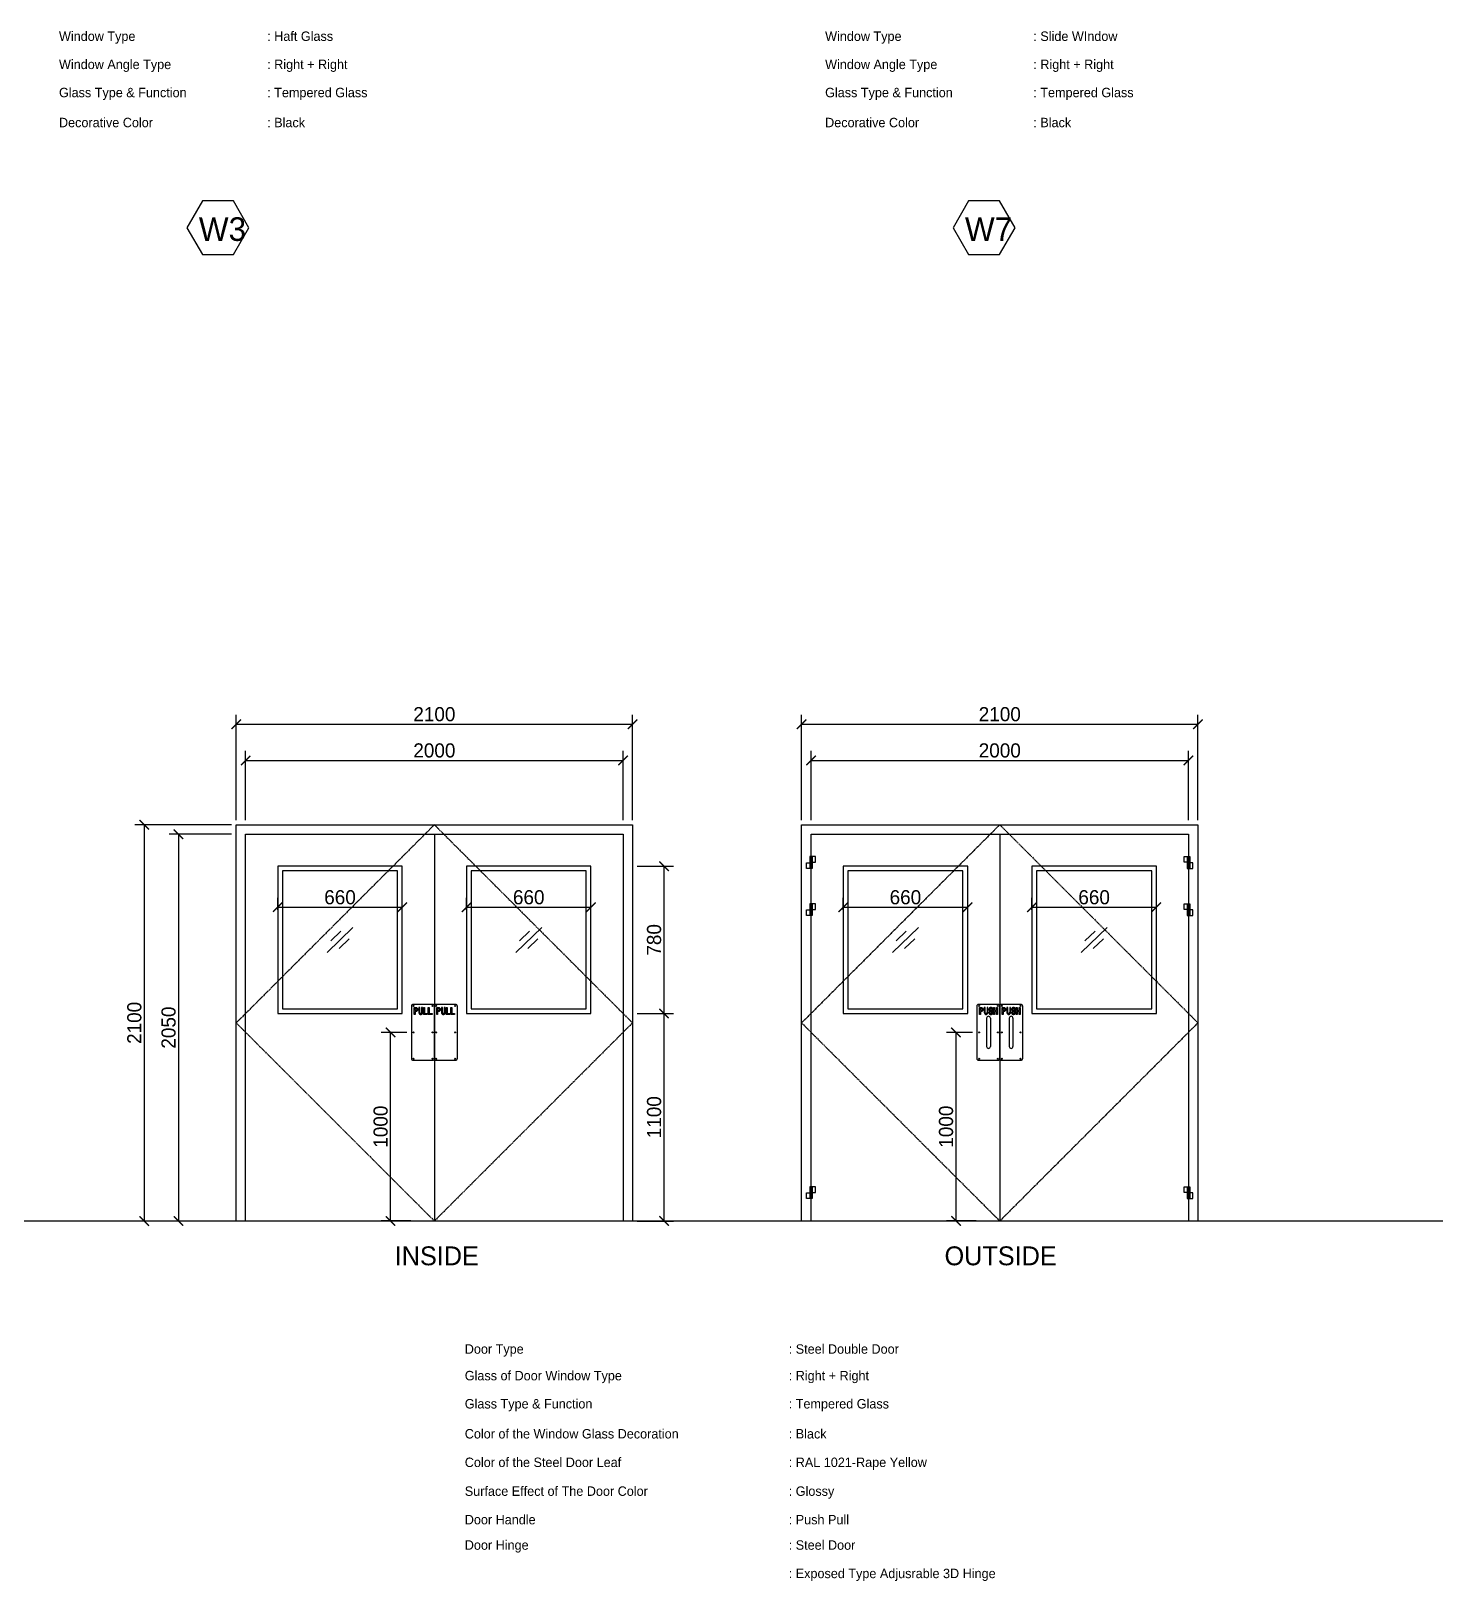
# Model space of a CAD drawing. Header units: millimetres. Extents: x -62354 to 129108, y -71259 to 35407.
# Drawn here: x 111067 to 118512, y -54548 to -46334 of the extents above; entities that cross this region are included whole.
import ezdxf

# ---------------------------------------------------------------- set-up
doc = ezdxf.new("R2010")
doc.units = ezdxf.units.MM
doc.header["$MEASUREMENT"] = 0
doc.linetypes.add('1st FL Layout xrf$0$CENTER2', pattern=[1.125, 0.75, -0.125, 0.125, -0.125])
doc.layers.add('1st FL Layout xrf$0$CR-Mirror  Window', color=11, linetype='Continuous')
doc.styles.add('1st FL Layout xrf$0$TEXT', font='cordia2.shx')
doc.dimstyles.new('1st FL Layout xrf$0$C--A--50', dxfattribs={"dimscale": 50, "dimtxt": 1.5, "dimasz": 1, "dimexe": 1, "dimexo": 0.5, "dimgap": 0.3, "dimtad": 1, "dimdec": 0, "dimzin": 0, "dimdsep": 46, "dimtxsty": '1st FL Layout xrf$0$TEXT', "dimblk": '1st FL Layout xrf$0$_ArchTick', "dimcen": 0.09, "dimclrd": 3, "dimclre": 3, "dimclrt": 30, "dimadec": 0, "dimazin": 2, "dimtfac": 1, "dimtdec": 0, "dimtix": 1, "dimtmove": 2, "dimatfit": 3, "dimldrblk": '1st FL Layout xrf$0$_ArchTick', "dimfxl": 1, "dimtolj": 1, "dimtzin": 0, "dimarcsym": 0})

# ---------------------------------------------------------------- blocks, each defined once
blk = doc.blocks.new('1st FL Layout xrf$0$_ArchTick')
at = {"color": 0, "linetype": 'ByBlock', "const_width": 0.15}
blk.add_lwpolyline([(-0.5, -0.5), (0.5, 0.5)], dxfattribs=at)
blk = doc.blocks.new('*D404')
at = {"color": 3, "linetype": 'Continuous', "lineweight": -2, "transparency": 16777216}
for p, q in [((112154, -50515.3), (112154, -49957.3)), ((112154, -50007.3), (114254, -50007.3)), ((114254, -50515.3), (114254, -49957.3))]:
    blk.add_line(p, q, dxfattribs=at)
at = {"color": 3, "lineweight": -2, "transparency": 16777216, "xscale": 50, "yscale": 50, "zscale": 50, "rotation": 180}
blk.add_blockref('1st FL Layout xrf$0$_ArchTick', (112154, -50007.3), dxfattribs=at)
at = {"color": 3, "lineweight": -2, "transparency": 16777216, "xscale": 50, "yscale": 50, "zscale": 50}
blk.add_blockref('1st FL Layout xrf$0$_ArchTick', (114254, -50007.3), dxfattribs=at)
at = {"color": 30, "transparency": 16777216, "insert": (113204, -49954.8), "char_height": 75, "attachment_point": 5, "style": '1st FL Layout xrf$0$TEXT'}
blk.add_mtext('\\A1;2100', dxfattribs=at)
blk = doc.blocks.new('*D390')
at = {"color": 3, "linetype": 'Continuous', "lineweight": -2, "transparency": 16777216}
for p, q in [((112204, -50515.3), (112204, -50149.4)), ((114204, -50515.3), (114204, -50149.4)), ((112204, -50199.4), (114204, -50199.4))]:
    blk.add_line(p, q, dxfattribs=at)
at = {"color": 3, "lineweight": -2, "transparency": 16777216, "xscale": 50, "yscale": 50, "zscale": 50, "rotation": 180}
blk.add_blockref('1st FL Layout xrf$0$_ArchTick', (112204, -50199.4), dxfattribs=at)
at = {"color": 3, "lineweight": -2, "transparency": 16777216, "xscale": 50, "yscale": 50, "zscale": 50}
blk.add_blockref('1st FL Layout xrf$0$_ArchTick', (114204, -50199.4), dxfattribs=at)
at = {"color": 30, "transparency": 16777216, "insert": (113204, -50146.9), "char_height": 75, "attachment_point": 5, "style": '1st FL Layout xrf$0$TEXT'}
blk.add_mtext('\\A1;2000', dxfattribs=at)
blk = doc.blocks.new('*D405')
at = {"color": 3, "linetype": 'Continuous', "lineweight": -2, "transparency": 16777216}
for p, q in [((112129, -50540.3), (111617, -50540.3)), ((111667, -50540.3), (111667, -52640.3)), ((112129, -52640.3), (111617, -52640.3))]:
    blk.add_line(p, q, dxfattribs=at)
at = {"color": 3, "lineweight": -2, "transparency": 16777216, "xscale": 50, "yscale": 50, "zscale": 50}
for p, rotation in [((111667, -50540.3), 90), ((111667, -52640.3), 270)]:
    blk.add_blockref('1st FL Layout xrf$0$_ArchTick', p, dxfattribs=dict(at, rotation=rotation))
at = {"color": 30, "transparency": 16777216, "insert": (111614.5, -51590.3), "char_height": 75, "attachment_point": 5, "rotation": 90, "style": '1st FL Layout xrf$0$TEXT'}
blk.add_mtext('\\A1;2100', dxfattribs=at)
blk = doc.blocks.new('*D391')
at = {"color": 3, "linetype": 'Continuous', "lineweight": -2, "transparency": 16777216}
for p, q in [((112129, -50590.3), (111798.2, -50590.3)), ((111848.2, -50590.3), (111848.2, -52640.3)), ((112179, -52640.3), (111798.2, -52640.3))]:
    blk.add_line(p, q, dxfattribs=at)
at = {"color": 3, "lineweight": -2, "transparency": 16777216, "xscale": 50, "yscale": 50, "zscale": 50}
for p, rotation in [((111848.2, -50590.3), 90), ((111848.2, -52640.3), 270)]:
    blk.add_blockref('1st FL Layout xrf$0$_ArchTick', p, dxfattribs=dict(at, rotation=rotation))
at = {"color": 30, "transparency": 16777216, "insert": (111795.7, -51615.3), "char_height": 75, "attachment_point": 5, "rotation": 90, "style": '1st FL Layout xrf$0$TEXT'}
blk.add_mtext('\\A1;2050', dxfattribs=at)
blk = doc.blocks.new('*D392')
at = {"color": 3, "linetype": 'Continuous', "lineweight": -2, "transparency": 16777216}
for p, q in [((114279, -51540.3), (114471, -51540.3)), ((114421, -52640.3), (114421, -51540.3)), ((114279, -52640.3), (114471, -52640.3))]:
    blk.add_line(p, q, dxfattribs=at)
at = {"color": 3, "lineweight": -2, "transparency": 16777216, "xscale": 50, "yscale": 50, "zscale": 50}
for p, rotation in [((114421, -51540.3), 90), ((114421, -52640.3), 270)]:
    blk.add_blockref('1st FL Layout xrf$0$_ArchTick', p, dxfattribs=dict(at, rotation=rotation))
at = {"color": 30, "transparency": 16777216, "insert": (114368.5, -52090.3), "char_height": 75, "attachment_point": 5, "rotation": 90, "style": '1st FL Layout xrf$0$TEXT'}
blk.add_mtext('\\A1;1100', dxfattribs=at)
blk = doc.blocks.new('*D393')
at = {"color": 3, "linetype": 'Continuous', "lineweight": -2, "transparency": 16777216}
for p, q in [((113059, -51640.4), (112922, -51640.4)), ((112972, -52640.1), (112972, -51640.4)), ((113078.5, -52640.1), (112922, -52640.1))]:
    blk.add_line(p, q, dxfattribs=at)
at = {"color": 3, "lineweight": -2, "transparency": 16777216, "xscale": 50, "yscale": 50, "zscale": 50}
for p, rotation in [((112972, -51640.4), 90), ((112972, -52640.1), 270)]:
    blk.add_blockref('1st FL Layout xrf$0$_ArchTick', p, dxfattribs=dict(at, rotation=rotation))
at = {"color": 30, "transparency": 16777216, "insert": (112919.5, -52140.3), "char_height": 75, "attachment_point": 5, "rotation": 90, "style": '1st FL Layout xrf$0$TEXT'}
blk.add_mtext('\\A1;1000', dxfattribs=at)
blk = doc.blocks.new('*D394')
at = {"color": 3, "linetype": 'Continuous', "lineweight": -2, "transparency": 16777216}
for p, q in [((115150, -50515.3), (115150, -49957.3)), ((115150, -50007.3), (117250, -50007.3)), ((117250, -50515.3), (117250, -49957.3))]:
    blk.add_line(p, q, dxfattribs=at)
at = {"color": 3, "lineweight": -2, "transparency": 16777216, "xscale": 50, "yscale": 50, "zscale": 50, "rotation": 180}
blk.add_blockref('1st FL Layout xrf$0$_ArchTick', (115150, -50007.3), dxfattribs=at)
at = {"color": 3, "lineweight": -2, "transparency": 16777216, "xscale": 50, "yscale": 50, "zscale": 50}
blk.add_blockref('1st FL Layout xrf$0$_ArchTick', (117250, -50007.3), dxfattribs=at)
at = {"color": 30, "transparency": 16777216, "insert": (116200, -49954.8), "char_height": 75, "attachment_point": 5, "style": '1st FL Layout xrf$0$TEXT'}
blk.add_mtext('\\A1;2100', dxfattribs=at)
blk = doc.blocks.new('*D395')
at = {"color": 3, "linetype": 'Continuous', "lineweight": -2, "transparency": 16777216}
for p, q in [((115200, -50515.3), (115200, -50149.4)), ((117200, -50515.3), (117200, -50149.4)), ((115200, -50199.4), (117200, -50199.4))]:
    blk.add_line(p, q, dxfattribs=at)
at = {"color": 3, "lineweight": -2, "transparency": 16777216, "xscale": 50, "yscale": 50, "zscale": 50, "rotation": 180}
blk.add_blockref('1st FL Layout xrf$0$_ArchTick', (115200, -50199.4), dxfattribs=at)
at = {"color": 3, "lineweight": -2, "transparency": 16777216, "xscale": 50, "yscale": 50, "zscale": 50}
blk.add_blockref('1st FL Layout xrf$0$_ArchTick', (117200, -50199.4), dxfattribs=at)
at = {"color": 30, "transparency": 16777216, "insert": (116200, -50146.9), "char_height": 75, "attachment_point": 5, "style": '1st FL Layout xrf$0$TEXT'}
blk.add_mtext('\\A1;2000', dxfattribs=at)
blk = doc.blocks.new('*D397')
at = {"color": 3, "linetype": 'Continuous', "lineweight": -2, "transparency": 16777216}
for p, q in [((112374, -50990.9), (112374, -50927.4)), ((113034, -50990.9), (113034, -50927.4)), ((112374, -50977.4), (113034, -50977.4))]:
    blk.add_line(p, q, dxfattribs=at)
at = {"color": 3, "lineweight": -2, "transparency": 16777216, "xscale": 50, "yscale": 50, "zscale": 50, "rotation": 180}
blk.add_blockref('1st FL Layout xrf$0$_ArchTick', (112374, -50977.4), dxfattribs=at)
at = {"color": 3, "lineweight": -2, "transparency": 16777216, "xscale": 50, "yscale": 50, "zscale": 50}
blk.add_blockref('1st FL Layout xrf$0$_ArchTick', (113034, -50977.4), dxfattribs=at)
at = {"color": 30, "transparency": 16777216, "insert": (112704, -50924.9), "char_height": 75, "attachment_point": 5, "style": '1st FL Layout xrf$0$TEXT'}
blk.add_mtext('\\A1;660', dxfattribs=at)
blk = doc.blocks.new('*D398')
at = {"color": 3, "linetype": 'Continuous', "lineweight": -2, "transparency": 16777216}
for p, q in [((114279, -50760.3), (114471, -50760.3)), ((114421, -51540.3), (114421, -50760.3)), ((114279, -51540.3), (114471, -51540.3))]:
    blk.add_line(p, q, dxfattribs=at)
at = {"color": 3, "lineweight": -2, "transparency": 16777216, "xscale": 50, "yscale": 50, "zscale": 50}
for p, rotation in [((114421, -50760.3), 90), ((114421, -51540.3), 270)]:
    blk.add_blockref('1st FL Layout xrf$0$_ArchTick', p, dxfattribs=dict(at, rotation=rotation))
at = {"color": 30, "transparency": 16777216, "insert": (114368.5, -51150.3), "char_height": 75, "attachment_point": 5, "rotation": 90, "style": '1st FL Layout xrf$0$TEXT'}
blk.add_mtext('\\A1;780', dxfattribs=at)
blk = doc.blocks.new('1st FL Layout xrf$0$Push')
blk.add_lwpolyline([(84907.5, -42835.7, -0.414214), (84917.5, -42845.7), (84917.5, -43125.7, -0.414214), (84907.5, -43135.7), (84807.5, -43135.7, -0.414214), (84797.5, -43125.7), (84797.5, -42845.7, -0.414214), (84807.5, -42835.7)], format="xyb", close=True)
at = {"flags": 128}
blk.add_lwpolyline([(84810, -42854.1), (84820.4, -42854.1), (84822.7, -42854.4), (84824.8, -42855.3), (84826.7, -42856.7), (84828.3, -42858.6), (84829.3, -42860.8), (84829.9, -42863.2), (84829.9, -42865.7), (84829.3, -42868.2), (84828.3, -42870.4), (84826.7, -42872.3), (84824.8, -42873.7), (84822.7, -42874.6), (84820.4, -42874.9), (84815, -42874.9), (84815, -42890.7), (84810, -42890.7)], close=True, dxfattribs=at)
blk.add_lwpolyline([(84900, -42890.7), (84900, -42874.9), (84890, -42874.9), (84890, -42890.7), (84885, -42890.7), (84885, -42854.1), (84890, -42854.1), (84890, -42869.9), (84900, -42869.9), (84900, -42854.1), (84905, -42854.1), (84905, -42890.7)], close=True)
for points in [[(84847.5, -42910.8), (84847.5, -43060.7)], [(84867.5, -42910.8), (84867.5, -43060.7)]]:
    blk.add_lwpolyline(points)
at = {"color": 253}
for centre in [(84807.5, -42845.7), (84907.5, -42845.7), (84807.5, -42985.7), (84907.5, -42985.7), (84807.5, -43125.7), (84907.5, -43125.7)]:
    blk.add_circle(centre, 2.51, dxfattribs=at)
for centre, start, end in [((84857.5, -42910.8), 0, 180), ((84857.5, -43060.7), 180, 0)]:
    blk.add_arc(centre, 10, start, end)
for points, knots in [([(84815, -42869.9), (84816.8, -42869.9), (84818.6, -42869.9), (84820.4, -42869.9), (84820.8, -42869.9), (84821.5, -42869.8), (84822.5, -42869.3), (84823.5, -42868.5), (84824.3, -42867.4), (84824.8, -42866), (84825, -42864.5), (84824.8, -42863), (84824.3, -42861.6), (84823.5, -42860.5), (84822.5, -42859.7), (84821.5, -42859.2), (84820.8, -42859.1), (84820.4, -42859.1), (84818.6, -42859.1), (84816.8, -42859.1), (84815, -42859.1), (84815, -42862.7), (84815, -42866.3), (84815, -42869.9)], [0, 0, 0, 0, 1, 1, 1, 1.261799, 1.523599, 1.785398, 2.047198, 2.308997, 2.570796, 2.832596, 3.094395, 3.356194, 3.617994, 3.879793, 4.141593, 4.141593, 4.141593, 5.141593, 5.141593, 5.141593, 6.141593, 6.141593, 6.141593, 6.141593]), ([(84840, -42854.1), (84840, -42862.4), (84840, -42870.6), (84840, -42878.9), (84840, -42879.9), (84840.3, -42881.9), (84841.6, -42884.2), (84843.1, -42885.3), (84844.1, -42885.7), (84845, -42885.8), (84845.8, -42885.7), (84846.9, -42885.3), (84848.3, -42884.2), (84849.6, -42881.9), (84850, -42879.9), (84850, -42878.9), (84850, -42870.6), (84850, -42862.4), (84850, -42854.1), (84851.6, -42854.1), (84853.3, -42854.1), (84855, -42854.1), (84855, -42862.4), (84855, -42870.6), (84855, -42878.9), (84854.9, -42879.8), (84854.8, -42880.8), (84854.7, -42881.7), (84854.4, -42882.6), (84854.1, -42883.5), (84853.8, -42884.4), (84853.3, -42885.2), (84852.9, -42886), (84852.4, -42886.7), (84851.8, -42887.4), (84851.2, -42888), (84850.6, -42888.6), (84849.9, -42889.1), (84849.2, -42889.5), (84848.5, -42890), (84847.7, -42890.2), (84846.9, -42890.4), (84846.2, -42890.6), (84845.4, -42890.6), (84844.5, -42890.6), (84843.7, -42890.6), (84843, -42890.4), (84842.2, -42890.2), (84841.4, -42890), (84840.7, -42889.5), (84840, -42889.1), (84839.3, -42888.6), (84838.7, -42888), (84838.1, -42887.4), (84837.5, -42886.7), (84837, -42886), (84836.6, -42885.2), (84836.1, -42884.4), (84835.8, -42883.5), (84835.5, -42882.6), (84835.2, -42881.7), (84835.1, -42880.8), (84835, -42879.8), (84835, -42878.9), (84835, -42870.6), (84835, -42862.4), (84835, -42854.1), (84836.6, -42854.1), (84838.3, -42854.1), (84840, -42854.1)], [0, 0, 0, 0, 1, 1, 1, 1.392699, 1.785398, 2.178097, 2.374447, 2.570796, 2.767146, 2.963495, 3.356194, 3.748894, 4.141593, 4.141593, 4.141593, 5.141593, 5.141593, 5.141593, 6.141593, 6.141593, 6.141593, 7.141593, 7.141593, 7.141593, 8.141593, 8.141593, 8.141593, 9.141593, 9.141593, 9.141593, 10.141593, 10.141593, 10.141593, 11.141593, 11.141593, 11.141593, 12.141593, 12.141593, 12.141593, 13.141593, 13.141593, 13.141593, 14.141593, 14.141593, 14.141593, 15.141593, 15.141593, 15.141593, 16.141593, 16.141593, 16.141593, 17.141593, 17.141593, 17.141593, 18.141593, 18.141593, 18.141593, 19.141593, 19.141593, 19.141593, 20.141593, 20.141593, 20.141593, 21.141593, 21.141593, 21.141593, 22.141593, 22.141593, 22.141593, 22.141593])]:
    blk.add_open_spline(points, degree=3, knots=knots)
blk.add_rational_spline([(84859.9, -42878.4), (84861.6, -42878.4), (84863.3, -42878.4), (84864.9, -42878.4), (84864.9, -42879.5), (84864.9, -42880.6), (84864.9, -42881.8), (84864.9, -42882.1), (84865, -42882.7), (84865.4, -42883.5), (84866.1, -42884.4), (84867.2, -42885.1), (84868.5, -42885.6), (84869.9, -42885.8), (84871.4, -42885.6), (84872.7, -42885.1), (84873.7, -42884.4), (84874.5, -42883.5), (84874.9, -42882.7), (84874.9, -42882.1), (84874.9, -42881.8), (84874.9, -42881.2), (84874.9, -42880.5), (84874.9, -42879.9), (84875, -42878.9), (84874.5, -42878), (84873.6, -42877.5), (84869.5, -42874.8), (84865.4, -42872.2), (84861.3, -42869.5), (84860.5, -42868.5), (84860.1, -42867.4), (84859.9, -42866.1), (84859.9, -42865.1), (84859.9, -42864), (84859.9, -42863), (84860, -42862.3), (84860.1, -42861.6), (84860.2, -42860.9), (84860.5, -42860.2), (84860.8, -42859.5), (84861.1, -42858.9), (84861.5, -42858.3), (84862, -42857.7), (84862.5, -42857.1), (84863.1, -42856.6), (84863.7, -42856.1), (84864.3, -42855.7), (84865, -42855.3), (84865.7, -42855), (84866.4, -42854.7), (84867.2, -42854.5), (84868, -42854.3), (84868.7, -42854.1), (84869.5, -42854.1), (84870.3, -42854.1), (84871.1, -42854.1), (84871.9, -42854.3), (84872.7, -42854.5), (84873.5, -42854.7), (84874.2, -42855), (84874.9, -42855.3), (84875.6, -42855.7), (84876.2, -42856.1), (84876.8, -42856.6), (84877.4, -42857.1), (84877.9, -42857.7), (84878.3, -42858.3), (84878.8, -42858.9), (84879.1, -42859.5), (84879.4, -42860.2), (84879.7, -42860.9), (84879.7, -42861.6), (84879.8, -42862.3), (84879.9, -42863), (84879.9, -42864.3), (84879.9, -42865.5), (84879.9, -42866.7), (84878.3, -42866.7), (84876.6, -42866.7), (84874.9, -42866.7), (84874.9, -42865.5), (84874.9, -42864.3), (84874.9, -42863), (84874.9, -42862.7), (84874.9, -42862.1), (84874.5, -42861.3), (84873.7, -42860.4), (84872.7, -42859.7), (84871.4, -42859.2), (84869.9, -42859), (84868.5, -42859.2), (84867.2, -42859.7), (84866.1, -42860.4), (84865.4, -42861.3), (84865, -42862.1), (84864.9, -42862.7), (84864.9, -42863), (84864.9, -42863.6), (84864.9, -42864.3), (84864.9, -42864.9), (84864.9, -42865.8), (84865.3, -42866.6), (84866, -42867.1), (84870.2, -42869.8), (84874.4, -42872.5), (84878.6, -42875.2), (84879.3, -42876.2), (84879.8, -42877.4), (84879.9, -42878.7), (84879.9, -42879.7), (84879.9, -42880.8), (84879.9, -42881.8), (84879.8, -42882.5), (84879.7, -42883.2), (84879.7, -42883.9), (84879.4, -42884.6), (84879.1, -42885.3), (84878.8, -42885.9), (84878.3, -42886.5), (84877.9, -42887.1), (84877.4, -42887.7), (84876.8, -42888.2), (84876.2, -42888.7), (84875.6, -42889.1), (84874.9, -42889.5), (84874.2, -42889.8), (84873.5, -42890.1), (84872.7, -42890.3), (84871.9, -42890.5), (84871.1, -42890.7), (84870.3, -42890.7), (84869.5, -42890.7), (84868.7, -42890.7), (84868, -42890.5), (84867.2, -42890.3), (84866.4, -42890.1), (84865.7, -42889.8), (84865, -42889.5), (84864.3, -42889.1), (84863.7, -42888.7), (84863.1, -42888.2), (84862.5, -42887.7), (84862, -42887.1), (84861.5, -42886.5), (84861.1, -42885.9), (84860.8, -42885.3), (84860.5, -42884.6), (84860.2, -42883.9), (84860.1, -42883.2), (84860, -42882.5), (84859.9, -42881.8), (84859.9, -42880.6), (84859.9, -42879.5), (84859.9, -42878.4)], [1, 1, 1, 1, 1, 1, 1, 1, 1, 1, 1, 1, 1, 1, 1, 1, 1, 1, 1, 1, 1, 1, 1, 1, 0.917103003592, 0.917103003592, 1, 1, 1, 1, 0.977334703629, 0.977334703629, 1, 1, 1, 1, 1, 1, 1, 1, 1, 1, 1, 1, 1, 1, 1, 1, 1, 1, 1, 1, 1, 1, 1, 1, 1, 1, 1, 1, 1, 1, 1, 1, 1, 1, 1, 1, 1, 1, 1, 1, 1, 1, 1, 1, 1, 1, 1, 1, 1, 1, 1, 1, 1, 1, 1, 1, 1, 1, 1, 1, 1, 1, 1, 1, 1, 1, 1, 1, 1, 0.93506809538, 0.93506809538, 1, 1, 1, 1, 0.976653570732, 0.976653570732, 1, 1, 1, 1, 1, 1, 1, 1, 1, 1, 1, 1, 1, 1, 1, 1, 1, 1, 1, 1, 1, 1, 1, 1, 1, 1, 1, 1, 1, 1, 1, 1, 1, 1, 1, 1, 1, 1, 1, 1, 1, 1, 1, 1, 1, 1], degree=3, knots=[0, 0, 0, 0, 1, 1, 1, 2, 2, 2, 2.261799, 2.523599, 2.785398, 3.047198, 3.308997, 3.570796, 3.832596, 4.094395, 4.356194, 4.617994, 4.879793, 5.141593, 5.141593, 5.141593, 6.141593, 6.141593, 6.141593, 7.149606, 7.149606, 7.149606, 8.149606, 8.149606, 8.149606, 8.672616, 8.672616, 8.672616, 9.672616, 9.672616, 9.672616, 10.672616, 10.672616, 10.672616, 11.672616, 11.672616, 11.672616, 12.672616, 12.672616, 12.672616, 13.672616, 13.672616, 13.672616, 14.672616, 14.672616, 14.672616, 15.672616, 15.672616, 15.672616, 16.672616, 16.672616, 16.672616, 17.672616, 17.672616, 17.672616, 18.672616, 18.672616, 18.672616, 19.672616, 19.672616, 19.672616, 20.672616, 20.672616, 20.672616, 21.672616, 21.672616, 21.672616, 22.672616, 22.672616, 22.672616, 23.672616, 23.672616, 23.672616, 24.672616, 24.672616, 24.672616, 25.672616, 25.672616, 25.672616, 25.934415, 26.196215, 26.458014, 26.719813, 26.981613, 27.243412, 27.505212, 27.767011, 28.02881, 28.29061, 28.552409, 28.814209, 28.814209, 28.814209, 29.814209, 29.814209, 29.814209, 30.704248, 30.704248, 30.704248, 31.704248, 31.704248, 31.704248, 32.235104, 32.235104, 32.235104, 33.235104, 33.235104, 33.235104, 34.235104, 34.235104, 34.235104, 35.235104, 35.235104, 35.235104, 36.235104, 36.235104, 36.235104, 37.235104, 37.235104, 37.235104, 38.235104, 38.235104, 38.235104, 39.235104, 39.235104, 39.235104, 40.235104, 40.235104, 40.235104, 41.235104, 41.235104, 41.235104, 42.235104, 42.235104, 42.235104, 43.235104, 43.235104, 43.235104, 44.235104, 44.235104, 44.235104, 45.235104, 45.235104, 45.235104, 46.235104, 46.235104, 46.235104, 47.235104, 47.235104, 47.235104, 47.235104])
blk = doc.blocks.new('1st FL Layout xrf$0$Pull')
blk.add_lwpolyline([(78259.4, -41726.5, -0.414214), (78269.4, -41736.5), (78269.4, -42016.5, -0.414214), (78259.4, -42026.5), (78159.4, -42026.5, -0.414214), (78149.4, -42016.5), (78149.4, -41736.5, -0.414214), (78159.4, -41726.5)], format="xyb", close=True)
at = {"flags": 128}
blk.add_lwpolyline([(78166.9, -41781.5), (78161.9, -41781.5), (78161.9, -41744.8), (78172.3, -41744.8), (78174.6, -41745.1), (78176.8, -41746), (78178.7, -41747.4), (78180.2, -41749.3), (78181.3, -41751.5), (78181.8, -41754), (78181.8, -41756.5), (78181.3, -41758.9), (78180.2, -41761.1), (78178.7, -41763), (78176.8, -41764.4), (78174.6, -41765.3), (78172.3, -41765.6), (78166.9, -41765.6)], close=True, dxfattribs=at)
for points in [[(78211.9, -41781.5), (78211.9, -41744.8), (78216.9, -41744.8), (78216.9, -41776.5), (78231.9, -41776.5), (78231.9, -41781.5)], [(78236.9, -41781.5), (78236.9, -41744.8), (78241.9, -41744.8), (78241.9, -41776.5), (78256.9, -41776.5), (78256.9, -41781.5)]]:
    blk.add_lwpolyline(points, close=True)
at = {"color": 253}
for centre in [(78159.4, -41736.5), (78259.4, -41736.5), (78159.4, -41876.5), (78259.4, -41876.5), (78159.4, -42016.5), (78259.4, -42016.5)]:
    blk.add_circle(centre, 2.51, dxfattribs=at)
for points, knots in [([(78166.9, -41760.6), (78168.7, -41760.6), (78170.5, -41760.6), (78172.3, -41760.6), (78172.7, -41760.6), (78173.4, -41760.5), (78174.5, -41760.1), (78175.4, -41759.3), (78176.2, -41758.1), (78176.8, -41756.8), (78176.9, -41755.2), (78176.8, -41753.7), (78176.2, -41752.3), (78175.4, -41751.2), (78174.5, -41750.4), (78173.4, -41749.9), (78172.7, -41749.8), (78172.3, -41749.8), (78170.5, -41749.8), (78168.7, -41749.8), (78166.9, -41749.8), (78166.9, -41753.4), (78166.9, -41757), (78166.9, -41760.6)], [0, 0, 0, 0, 1, 1, 1, 1.261799, 1.523599, 1.785398, 2.047198, 2.308997, 2.570796, 2.832596, 3.094395, 3.356194, 3.617994, 3.879793, 4.141593, 4.141593, 4.141593, 5.141593, 5.141593, 5.141593, 6.141593, 6.141593, 6.141593, 6.141593]), ([(78191.9, -41744.8), (78191.9, -41753.1), (78191.9, -41761.4), (78191.9, -41769.6), (78191.9, -41770.6), (78192.2, -41772.6), (78193.6, -41774.9), (78195, -41776), (78196.1, -41776.4), (78196.9, -41776.5), (78197.7, -41776.4), (78198.8, -41776), (78200.2, -41774.9), (78201.5, -41772.6), (78201.9, -41770.6), (78201.9, -41769.6), (78201.9, -41761.4), (78201.9, -41753.1), (78201.9, -41744.8), (78203.6, -41744.8), (78205.2, -41744.8), (78206.9, -41744.8), (78206.9, -41753.1), (78206.9, -41761.4), (78206.9, -41769.6), (78206.8, -41770.6), (78206.7, -41771.5), (78206.6, -41772.5), (78206.3, -41773.4), (78206, -41774.2), (78205.7, -41775.1), (78205.3, -41775.9), (78204.8, -41776.7), (78204.4, -41777.5), (78203.8, -41778.1), (78203.2, -41778.7), (78202.6, -41779.4), (78201.9, -41779.8), (78201.1, -41780.2), (78200.4, -41780.7), (78199.7, -41780.9), (78198.9, -41781.1), (78198.1, -41781.4), (78197.3, -41781.4), (78196.5, -41781.4), (78195.7, -41781.4), (78194.9, -41781.1), (78194.1, -41780.9), (78193.3, -41780.7), (78192.6, -41780.2), (78191.9, -41779.8), (78191.2, -41779.4), (78190.6, -41778.7), (78190, -41778.1), (78189.4, -41777.5), (78188.9, -41776.7), (78188.5, -41775.9), (78188, -41775.1), (78187.7, -41774.2), (78187.5, -41773.4), (78187.2, -41772.5), (78187.1, -41771.5), (78187, -41770.6), (78186.9, -41769.6), (78186.9, -41761.4), (78186.9, -41753.1), (78186.9, -41744.8), (78188.6, -41744.8), (78190.2, -41744.8), (78191.9, -41744.8)], [0, 0, 0, 0, 1, 1, 1, 1.392699, 1.785398, 2.178097, 2.374447, 2.570796, 2.767146, 2.963495, 3.356194, 3.748894, 4.141593, 4.141593, 4.141593, 5.141593, 5.141593, 5.141593, 6.141593, 6.141593, 6.141593, 7.141593, 7.141593, 7.141593, 8.141593, 8.141593, 8.141593, 9.141593, 9.141593, 9.141593, 10.141593, 10.141593, 10.141593, 11.141593, 11.141593, 11.141593, 12.141593, 12.141593, 12.141593, 13.141593, 13.141593, 13.141593, 14.141593, 14.141593, 14.141593, 15.141593, 15.141593, 15.141593, 16.141593, 16.141593, 16.141593, 17.141593, 17.141593, 17.141593, 18.141593, 18.141593, 18.141593, 19.141593, 19.141593, 19.141593, 20.141593, 20.141593, 20.141593, 21.141593, 21.141593, 21.141593, 22.141593, 22.141593, 22.141593, 22.141593])]:
    blk.add_open_spline(points, degree=3, knots=knots)
blk = doc.blocks.new('*D399')
at = {"color": 3, "linetype": 'Continuous', "lineweight": -2, "transparency": 16777216}
for p, q in [((113374, -50990.9), (113374, -50927.4)), ((114034, -50990.9), (114034, -50927.4)), ((113374, -50977.4), (114034, -50977.4))]:
    blk.add_line(p, q, dxfattribs=at)
at = {"color": 3, "lineweight": -2, "transparency": 16777216, "xscale": 50, "yscale": 50, "zscale": 50, "rotation": 180}
blk.add_blockref('1st FL Layout xrf$0$_ArchTick', (113374, -50977.4), dxfattribs=at)
at = {"color": 3, "lineweight": -2, "transparency": 16777216, "xscale": 50, "yscale": 50, "zscale": 50}
blk.add_blockref('1st FL Layout xrf$0$_ArchTick', (114034, -50977.4), dxfattribs=at)
at = {"color": 30, "transparency": 16777216, "insert": (113704, -50924.9), "char_height": 75, "attachment_point": 5, "style": '1st FL Layout xrf$0$TEXT'}
blk.add_mtext('\\A1;660', dxfattribs=at)
blk = doc.blocks.new('*D400')
at = {"color": 3, "linetype": 'Continuous', "lineweight": -2, "transparency": 16777216}
for p, q in [((116055, -51640.4), (115918.1, -51640.4)), ((115968.1, -52640.1), (115968.1, -51640.4)), ((116074.5, -52640.1), (115918.1, -52640.1))]:
    blk.add_line(p, q, dxfattribs=at)
at = {"color": 3, "lineweight": -2, "transparency": 16777216, "xscale": 50, "yscale": 50, "zscale": 50}
for p, rotation in [((115968.1, -51640.4), 90), ((115968.1, -52640.1), 270)]:
    blk.add_blockref('1st FL Layout xrf$0$_ArchTick', p, dxfattribs=dict(at, rotation=rotation))
at = {"color": 30, "transparency": 16777216, "insert": (115915.6, -52140.3), "char_height": 75, "attachment_point": 5, "rotation": 90, "style": '1st FL Layout xrf$0$TEXT'}
blk.add_mtext('\\A1;1000', dxfattribs=at)
blk = doc.blocks.new('*D401')
at = {"color": 3, "linetype": 'Continuous', "lineweight": -2, "transparency": 16777216}
for p, q in [((115370, -50990.9), (115370, -50927.4)), ((116030, -50990.9), (116030, -50927.4)), ((115370, -50977.4), (116030, -50977.4))]:
    blk.add_line(p, q, dxfattribs=at)
at = {"color": 3, "lineweight": -2, "transparency": 16777216, "xscale": 50, "yscale": 50, "zscale": 50, "rotation": 180}
blk.add_blockref('1st FL Layout xrf$0$_ArchTick', (115370, -50977.4), dxfattribs=at)
at = {"color": 3, "lineweight": -2, "transparency": 16777216, "xscale": 50, "yscale": 50, "zscale": 50}
blk.add_blockref('1st FL Layout xrf$0$_ArchTick', (116030, -50977.4), dxfattribs=at)
at = {"color": 30, "transparency": 16777216, "insert": (115700, -50924.9), "char_height": 75, "attachment_point": 5, "style": '1st FL Layout xrf$0$TEXT'}
blk.add_mtext('\\A1;660', dxfattribs=at)
blk = doc.blocks.new('*D402')
at = {"color": 3, "linetype": 'Continuous', "lineweight": -2, "transparency": 16777216}
for p, q in [((116370, -50990.9), (116370, -50927.4)), ((117030, -50990.9), (117030, -50927.4)), ((116370, -50977.4), (117030, -50977.4))]:
    blk.add_line(p, q, dxfattribs=at)
at = {"color": 3, "lineweight": -2, "transparency": 16777216, "xscale": 50, "yscale": 50, "zscale": 50, "rotation": 180}
blk.add_blockref('1st FL Layout xrf$0$_ArchTick', (116370, -50977.4), dxfattribs=at)
at = {"color": 3, "lineweight": -2, "transparency": 16777216, "xscale": 50, "yscale": 50, "zscale": 50}
blk.add_blockref('1st FL Layout xrf$0$_ArchTick', (117030, -50977.4), dxfattribs=at)
at = {"color": 30, "transparency": 16777216, "insert": (116700, -50924.9), "char_height": 75, "attachment_point": 5, "style": '1st FL Layout xrf$0$TEXT'}
blk.add_mtext('\\A1;660', dxfattribs=at)
blk = doc.blocks.new('1st FL Layout xrf')
at = {"color": 251}
for p, q in [((112635.3, -51216.5), (112772.7, -51084.1)), ((113635.3, -51216.5), (113772.7, -51084.1)), ((115631.3, -51216.5), (115768.7, -51084.1)), ((116631.3, -51216.5), (116768.7, -51084.1)), ((112654.6, -51156.2), (112708.7, -51104.1)), ((112698.9, -51196.8), (112753, -51144.7)), ((113654.6, -51156.2), (113708.7, -51104.1)), ((113698.9, -51196.8), (113753, -51144.7)), ((115650.6, -51156.2), (115704.7, -51104.1)), ((115694.9, -51196.8), (115749.1, -51144.7)), ((116650.6, -51156.2), (116704.7, -51104.1)), ((116694.9, -51196.8), (116749.1, -51144.7))]:
    blk.add_line(p, q, dxfattribs=at)
at = {"color": 11, "ltscale": 0.5}
blk.add_lwpolyline([(112221.6, -47376.4), (112139.4, -47234.1), (111975.1, -47234.1), (111892.9, -47376.4), (111975.1, -47518.8), (112139.4, -47518.8)], close=True, dxfattribs=at)
at = {"color": 253, "linetype": '1st FL Layout xrf$0$CENTER2', "ltscale": 7}
for points in [[(113204, -50540.3), (112154, -51590.3), (113204, -52640.3)], [(113204, -50540.3), (114254, -51590.3), (113204, -52640.3)], [(116200, -50540.3), (115150, -51590.3), (116200, -52640.3)], [(116200, -50540.3), (117250, -51590.3), (116200, -52640.3)]]:
    blk.add_lwpolyline(points, dxfattribs=at)
at = {"color": 2}
for points in [[(112154, -52640.3), (112154, -50540.3), (114254, -50540.3), (114254, -52640.3)], [(112204, -52640.3), (112204, -50590.3), (114204, -50590.3), (114204, -52640.3)], [(113204, -50590.3), (113204, -52640.3)], [(115150, -52640.3), (115150, -50540.3), (117250, -50540.3), (117250, -52640.3)], [(115200, -52640.3), (115200, -50590.3), (117200, -50590.3), (117200, -52640.3)], [(116200, -50590.3), (116200, -52640.3)]]:
    blk.add_lwpolyline(points, dxfattribs=at)
for points in [[(112374, -51540.3), (113034, -51540.3), (113034, -50760.3), (112374, -50760.3)], [(113374, -51540.3), (114034, -51540.3), (114034, -50760.3), (113374, -50760.3)], [(115176.3, -50741.3), (115206.3, -50741.3), (115206.3, -50771.3), (115176.3, -50771.3)], [(115223.8, -50709.3), (115193.8, -50709.3), (115193.8, -50739.3), (115223.8, -50739.3)], [(115370, -51540.3), (116030, -51540.3), (116030, -50760.3), (115370, -50760.3)], [(116370, -51540.3), (117030, -51540.3), (117030, -50760.3), (116370, -50760.3)], [(117176.3, -50709.3), (117206.3, -50709.3), (117206.3, -50739.3), (117176.3, -50739.3)], [(117223.8, -50741.3), (117193.8, -50741.3), (117193.8, -50771.3), (117223.8, -50771.3)], [(115176.3, -50991.3), (115206.3, -50991.3), (115206.3, -51021.3), (115176.3, -51021.3)], [(115223.8, -50959.3), (115193.8, -50959.3), (115193.8, -50989.3), (115223.8, -50989.3)], [(117176.3, -50959.3), (117206.3, -50959.3), (117206.3, -50989.3), (117176.3, -50989.3)], [(117223.8, -50991.3), (117193.8, -50991.3), (117193.8, -51021.3), (117223.8, -51021.3)], [(115223.8, -52459.3), (115193.8, -52459.3), (115193.8, -52489.3), (115223.8, -52489.3)], [(117176.3, -52459.3), (117206.3, -52459.3), (117206.3, -52489.3), (117176.3, -52489.3)], [(115176.3, -52491.3), (115206.3, -52491.3), (115206.3, -52521.3), (115176.3, -52521.3)], [(117223.8, -52491.3), (117193.8, -52491.3), (117193.8, -52521.3), (117223.8, -52521.3)]]:
    blk.add_lwpolyline(points, close=True)
for points in [[(115193.8, -50741.3), (115193.8, -50771.3)], [(115206.3, -50709.3), (115206.3, -50739.3)], [(117193.8, -50709.3), (117193.8, -50739.3)], [(117206.3, -50741.3), (117206.3, -50771.3)], [(115193.8, -50991.3), (115193.8, -51021.3)], [(115206.3, -50959.3), (115206.3, -50989.3)], [(117193.8, -50959.3), (117193.8, -50989.3)], [(117206.3, -50991.3), (117206.3, -51021.3)], [(115206.3, -52459.3), (115206.3, -52489.3)], [(117193.8, -52459.3), (117193.8, -52489.3)], [(115193.8, -52491.3), (115193.8, -52521.3)], [(117206.3, -52491.3), (117206.3, -52521.3)]]:
    blk.add_lwpolyline(points)
at = {"color": 253}
for points in [[(112399, -51515.3), (113009, -51515.3), (113009, -50785.3), (112399, -50785.3)], [(113399, -51515.3), (114009, -51515.3), (114009, -50785.3), (113399, -50785.3)], [(115395, -51515.3), (116005, -51515.3), (116005, -50785.3), (115395, -50785.3)], [(116395, -51515.3), (117005, -51515.3), (117005, -50785.3), (116395, -50785.3)]]:
    blk.add_lwpolyline(points, close=True, dxfattribs=at)
at = {"color": 251}
blk.add_lwpolyline([(125405, -52640.3), (105585.1, -52640.3)], dxfattribs=at)
at = {"layer": '1st FL Layout xrf$0$CR-Mirror  Window', "ltscale": 0.5}
blk.add_lwpolyline([(116281.3, -47376.4), (116199.1, -47234.1), (116034.7, -47234.1), (115952.6, -47376.4), (116034.7, -47518.8), (116199.1, -47518.8)], close=True, dxfattribs=at)
for name, p in [('1st FL Layout xrf$0$Pull', (34934.6, -9764)), ('1st FL Layout xrf$0$Pull', (35054.6, -9764)), ('1st FL Layout xrf$0$Push', (31282.6, -8654.7)), ('1st FL Layout xrf$0$Push', (31402.6, -8654.7))]:
    blk.add_blockref(name, p)
at = {"style": '1st FL Layout xrf$0$TEXT'}
for s, p in [('Window Type', (111214.9, -46386.4)), (': Haft Glass', (112318.2, -46386.4)), ('Window Type', (115274.6, -46386.4)), (': Slide WIndow', (116377.8, -46386.4)), ('Window Angle Type', (111214.9, -46535.6)), (': Right + Right', (112318.2, -46535.6)), ('Window Angle Type', (115274.6, -46535.6)), (': Right + Right', (116377.8, -46535.6)), ('Glass Type & Function', (111214.9, -46684.8)), (': Tempered Glass', (112318.2, -46684.8)), ('Glass Type & Function', (115274.6, -46684.8)), (': Tempered Glass', (116377.8, -46684.8)), ('Decorative Color', (111214.9, -46843.8)), (': Black', (112318.2, -46843.8)), ('Decorative Color', (115274.6, -46843.8)), (': Black', (116377.8, -46843.8)), ('Door Type', (113365.2, -53343.6)), (': Steel Double Door', (115081.7, -53343.6)), ('Glass of Door Window Type', (113365.2, -53484.6)), (': Right + Right', (115081.7, -53484.6)), ('Glass Type & Function', (113365.2, -53633.8)), (': Tempered Glass', (115081.7, -53633.8)), ('Color of the Window Glass Decoration', (113365.2, -53792.8)), (': Black', (115081.7, -53792.8)), ('Color of the Steel Door Leaf', (113365.2, -53944)), (': RAL 1021-Rape Yellow', (115081.7, -53944)), ('Surface Effect of The Door Color', (113365.2, -54096.8)), (': Glossy', (115081.7, -54096.8)), ('Door Handle', (113365.2, -54247.8)), (': Push Pull', (115081.7, -54247.8)), ('Door Hinge', (113365.2, -54382.4)), (': Steel Door', (115081.7, -54382.4)), (': Exposed Type Adjusrable 3D Hinge', (115081.7, -54532.9))]:
    blk.add_text(s, height=50, dxfattribs=at).set_placement(p)
at = {"color": 11, "style": '1st FL Layout xrf$0$TEXT'}
for s, p in [('W3', (111955.9, -47446.1)), ('W7', (116015.5, -47446.1))]:
    blk.add_text(s, height=125, dxfattribs=at).set_placement(p)
at = {"color": 8, "style": '1st FL Layout xrf$0$TEXT'}
for s, p in [('INSIDE', (112994, -52874.8)), ('OUTSIDE', (115907.4, -52874.8))]:
    blk.add_text(s, height=100, dxfattribs=at).set_placement(p)
for base, p1, p2, picture, middle in [((114254, -50007.3), (112154, -50540.3), (114254, -50540.3), '*D404', (113204, -49954.8)), ((117250, -50007.3), (115150, -50540.3), (117250, -50540.3), '*D394', (116200, -49954.8)), ((114204, -50199.4), (112204, -50540.3), (114204, -50540.3), '*D390', (113204, -50146.9)), ((117200, -50199.4), (115200, -50540.3), (117200, -50540.3), '*D395', (116200, -50146.9))]:
    dim = blk.add_linear_dim(base=base, p1=p1, p2=p2, dimstyle='1st FL Layout xrf$0$C--A--50')
    dim.commit()
    dim.dimension.update_dxf_attribs({"geometry": picture, "text_midpoint": middle})
for base, p1, p2, picture, middle in [((111667, -52640.3), (112154, -50540.3), (112154, -52640.3), '*D405', (111614.5, -51590.3)), ((111848.2, -52640.3), (112154, -50590.3), (112204, -52640.3), '*D391', (111795.7, -51615.3)), ((114421, -50760.3), (114254, -51540.3), (114254, -50760.3), '*D398', (114368.5, -51150.3)), ((114421, -51540.3), (114254, -52640.3), (114254, -51540.3), '*D392', (114368.5, -52090.3)), ((112972, -51640.4), (113103.5, -52640.1), (113084, -51640.4), '*D393', (112919.5, -52140.3)), ((115968.1, -51640.4), (116099.5, -52640.1), (116080, -51640.4), '*D400', (115915.6, -52140.3))]:
    dim = blk.add_linear_dim(base=base, p1=p1, p2=p2, angle=90, dimstyle='1st FL Layout xrf$0$C--A--50')
    dim.commit()
    dim.dimension.update_dxf_attribs({"geometry": picture, "text_midpoint": middle})
at = {"color": 253}
for base, p1, p2, picture, middle in [((113034, -50977.4), (112374, -51015.9), (113034, -51015.9), '*D397', (112704, -50924.9)), ((114034, -50977.4), (113374, -51015.9), (114034, -51015.9), '*D399', (113704, -50924.9)), ((116030, -50977.4), (115370, -51015.9), (116030, -51015.9), '*D401', (115700, -50924.9)), ((117030, -50977.4), (116370, -51015.9), (117030, -51015.9), '*D402', (116700, -50924.9))]:
    dim = blk.add_linear_dim(base=base, p1=p1, p2=p2, dimstyle='1st FL Layout xrf$0$C--A--50', dxfattribs=at)
    dim.commit()
    dim.dimension.update_dxf_attribs({"geometry": picture, "text_midpoint": middle})

msp = doc.modelspace()

# ---------------------------------------------------------------- block references
msp.add_blockref('1st FL Layout xrf', (0, 0))

doc.saveas('drawing.dxf')
